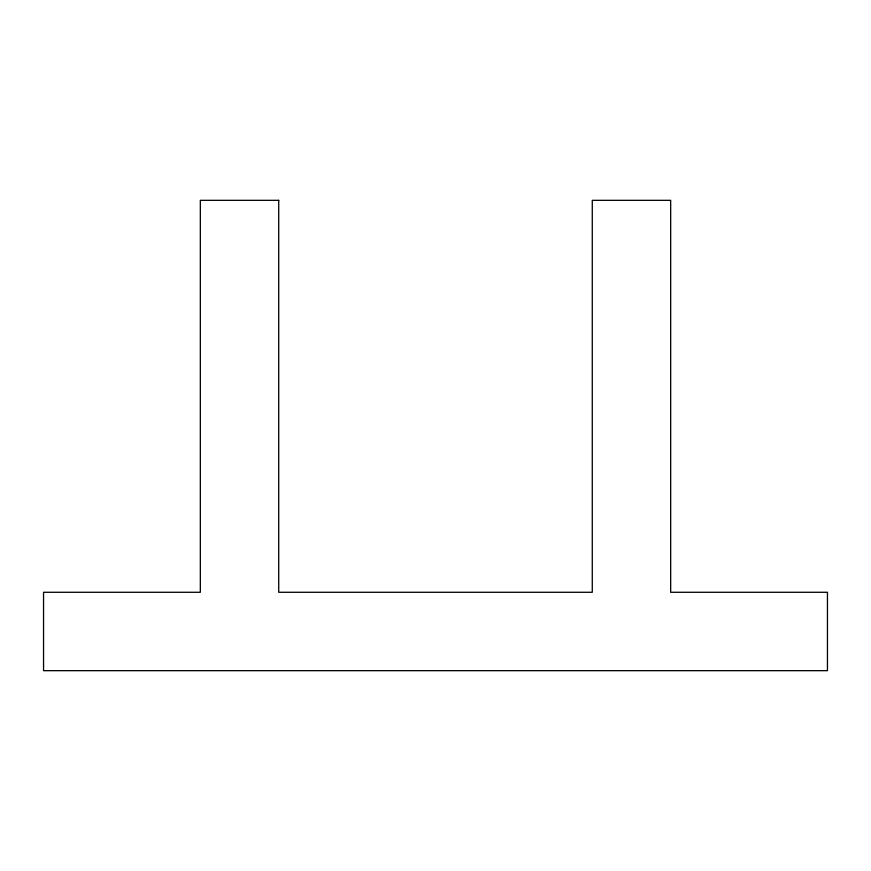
<?xml version="1.0" encoding="UTF-8"?>
<svg xmlns="http://www.w3.org/2000/svg" width="871" height="871" viewBox="0 0 871 871"><rect width="100%" height="100%" fill="white"/><g stroke="black" fill="none" stroke-linecap="round" stroke-linejoin="round"><path stroke-width="1.31" d="M278.72 200.33L200.33 200.33L200.33 592.28L43.55 592.28L43.55 670.67L827.45 670.67L827.45 592.28L670.67 592.28L670.67 200.33L592.28 200.33L592.28 592.28L278.72 592.28L278.72 200.33"/></g></svg>
